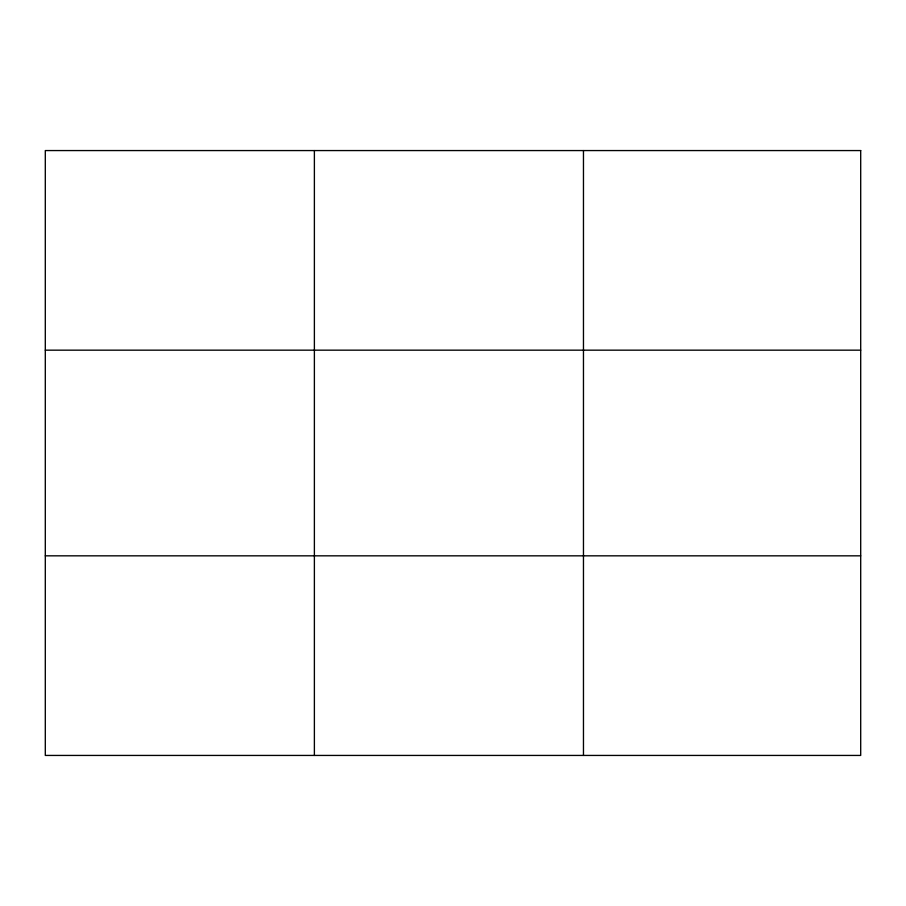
<?xml version="1.0" encoding="UTF-8"?>
<svg xmlns="http://www.w3.org/2000/svg" width="906" height="906" viewBox="0 0 906 906"><rect width="100%" height="100%" fill="white"/><g stroke="black" fill="none" stroke-linecap="round" stroke-linejoin="round"><path stroke-width="1.36" d="M314.382 150.566L314.382 755.434M583.464 150.566L583.464 755.434M45.3 350.169L860.7 350.169M45.3 555.831L860.7 555.831M860.7 150.566L860.7 755.434L45.3 755.434L45.3 150.566L860.7 150.566"/></g></svg>
